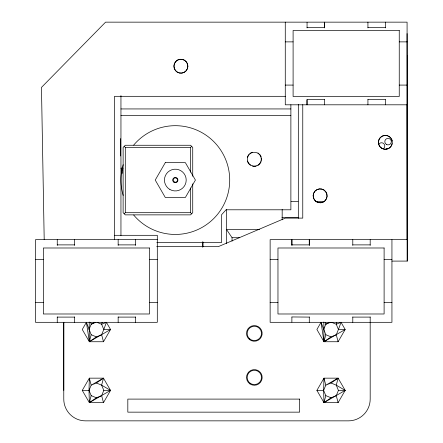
<?xml version="1.0" encoding="UTF-8"?>
<svg xmlns="http://www.w3.org/2000/svg" width="443" height="443" viewBox="0 0 443 443"><rect width="100%" height="100%" fill="white"/><g stroke="black" fill="none" stroke-linecap="round" stroke-linejoin="round"><path stroke-width="0.66" d="M407.499 214.717L407.499 239.298L407.499 55.281L407.499 79.862M407.499 169.043L407.499 162.67M407.499 131.909L407.499 125.541M96.984 322.338L101.635 324.265L106.398 322.316L110.54 329.498L103.474 341.741L89.336 341.741L89.209 322.011M101.635 395.627L96.402 397.792L89.336 402.643L91.175 395.627L89.01 390.399L89.336 378.156L103.474 378.156L110.54 390.399L103.474 402.643L89.336 402.643L82.265 390.399L89.336 378.156L91.175 385.166L89.01 390.399L89.336 402.643L110.54 390.399L101.635 385.166L96.402 383.001L91.175 385.166L103.474 378.156L101.635 385.166L103.8 390.399L101.635 395.627L103.474 402.643M331.619 322.338L336.265 324.265L341.032 322.316L345.175 329.498L338.109 341.741L323.966 341.741L323.839 322.011M336.265 395.627L331.037 397.792L323.966 402.643L325.81 395.627L323.639 390.399L323.966 378.156L338.109 378.156L345.175 390.399L338.109 402.643L323.966 402.643L316.9 390.399L323.966 378.156L325.81 385.166L323.639 390.399L323.966 402.643L345.175 390.399L336.265 385.166L331.037 383.001L325.81 385.166L338.109 378.156L336.265 385.166L338.43 390.399L336.265 395.627L338.109 402.643M324.409 27.527L324.426 22.15L324.47 27.909M309.269 245.04L309.286 239.663L309.33 245.422M407.377 82.033L407.377 80.776M407.377 216.893L407.377 215.63M306.999 27.521L324.426 27.372M291.865 245.034L291.887 239.663L291.92 245.416M101.635 334.725L96.402 336.89L89.336 341.741L91.175 334.725L86.407 322.316L82.265 329.498L89.336 341.741L110.54 329.498L103.8 329.498L101.635 334.725L103.474 341.741M102.134 322.354L101.635 324.265L103.8 329.498L106.398 322.316M336.265 334.725L331.037 336.89L323.966 341.741L325.81 334.725L321.042 322.316L316.9 329.498L323.966 341.741L345.175 329.498L338.43 329.498L336.265 334.725L338.109 341.741M336.769 322.354L336.265 324.265L338.43 329.498L341.032 322.316M89.01 329.498L91.175 324.265L90.671 322.354M323.639 329.498L325.81 324.265L325.306 322.354M124.212 213.781L125.297 212.695L125.297 147.441L124.212 146.351M125.297 147.441L190.551 147.441L191.636 146.351M96.402 383.001L103.474 378.156M331.037 383.001L338.109 378.156M94.686 322.26L91.175 324.265L95.821 322.338M329.321 322.26L325.81 324.265L330.456 322.338M407.078 33.59L407.233 261.082L407.078 22.15L105.578 22.15L41.465 87.404L44.2 239.663M367.928 27.372L385.327 27.372M285.27 41.875L293.1 41.875M399.248 41.875L407.078 41.875M407.377 78.948L407.377 77.691M285.27 85.084L293.1 85.084M399.248 85.084L407.078 85.084M285.458 96.319L114.521 96.319L114.521 239.663M307.016 99.437L324.426 99.586M367.928 99.586L385.327 99.586M120.95 108.939L290.879 108.939M120.95 115.462L290.879 115.462M120.95 168.539L122.988 168.539M291.106 201.665L298.023 201.665M315.311 201.665L324.298 201.665M125.297 212.695L190.551 212.695L191.636 213.781M407.377 213.803L407.377 212.546M281.958 217.585L298.444 217.585M259.493 229.441L226.495 229.441L232.06 237.708L232.06 241.147M114.521 235.311L157.304 235.311L157.304 322.316L35.501 322.316L35.501 239.663L157.304 239.663M232.06 237.708L239.602 237.708M156.8 242.493L221.605 242.493L221.605 214.694L226.057 209.794L290.879 209.794L290.879 104.747M57.252 244.885L74.651 244.885M118.154 244.885L135.558 244.885M291.887 244.885L309.286 244.885M352.789 244.885L370.187 244.885M156.7 246.668L218.238 246.668L285.358 218.117L302.763 218.117L302.763 104.626M35.501 259.382L43.331 259.382M149.474 259.382L157.304 259.382M270.136 259.382L277.966 259.382M384.109 259.382L391.939 259.382M391.933 261.104L407.233 261.082M35.501 302.597L43.331 302.597M149.474 302.597L157.304 302.597M270.136 302.597L277.966 302.597M384.109 302.597L391.939 302.597M57.252 317.099L74.651 317.099M118.154 317.099L135.558 317.099M291.876 316.95L309.286 317.099M352.789 317.099L370.187 317.099M63.775 390.399L63.775 322.316L63.775 399.099A21.751 21.751 0 0 0 85.527 420.85L348.436 420.85A21.751 21.751 0 0 0 370.187 399.099L370.187 316.955M82.265 390.399L89.01 390.399M103.8 390.399L110.54 390.399M316.9 390.399L323.639 390.399M338.43 390.399L345.175 390.399M325.81 334.725L331.037 336.89M325.81 395.627L331.037 397.792M91.175 334.725L96.402 336.89M91.175 395.627L96.402 397.792M307.06 22.349L307.06 27.909M321.042 322.316L323.966 341.741M86.407 322.316L89.336 341.741M291.876 322.127L291.887 317.099M391.939 239.663L391.939 322.316L270.136 322.316L270.136 239.663L407.106 239.663L407.078 104.808L285.27 104.808L285.27 22.15M385.327 22.15L385.327 27.898M385.327 99.442L385.327 104.808M370.187 239.663L370.187 245.411M367.928 22.15L367.928 27.898M367.928 99.442L367.928 104.808M352.789 239.663L352.789 245.411M352.789 316.955L352.789 322.316M324.426 99.442L324.426 104.808M309.286 316.95L309.286 322.316M307.021 99.586L307.021 104.808L307.016 100.306M298.322 104.426L298.322 218.316M282.174 209.439L282.174 219.783M226.495 209.439L226.495 243.578M202.983 242.016L202.983 246.773M202.739 241.762L202.739 247.283M192.727 176.286L192.727 147.441L190.551 145.265L125.297 145.265L123.121 147.441L123.121 212.695L125.297 214.866L190.551 214.866L192.727 212.695L192.727 183.845M190.551 147.441L190.551 172.166M190.551 187.965L190.551 212.695M135.558 239.663L135.558 245.411M135.558 316.955L135.558 322.316M120.95 95.577L120.95 235.571M120.385 138.587L120.385 155.991M118.154 239.663L118.154 245.411M118.154 316.955L118.154 322.316M74.651 239.663L74.651 245.411M74.651 316.955L74.651 322.316M57.252 239.663L57.252 245.411M57.252 316.955L57.252 322.316M385.709 149.396A3.262 3.262 0 0 1 388.86 148.555M378.71 144.385A3.262 3.262 0 0 1 383.843 143.709A3.262 3.262 0 0 1 383.167 148.842M392.254 143.637A6.961 6.961 0 0 1 382.326 148.566A6.961 6.961 0 0 1 380.249 137.673A6.961 6.961 0 0 1 391.296 138.604M391.717 139.368A6.961 6.961 0 0 1 392.254 141.029M133.675 145.105A54.378 54.378 0 0 1 212.646 140.514A54.378 54.378 0 0 1 212.646 219.617A54.378 54.378 0 0 1 133.675 215.027M123.165 195.435A54.378 54.378 0 0 1 123.165 164.696M261.403 157.935A7.177 7.177 0 0 1 261.403 160.432M261.082 161.64A7.177 7.177 0 0 1 260.55 162.775M260.218 163.301A7.177 7.177 0 0 1 257.926 165.4M256.192 166.119A7.177 7.177 0 0 1 252.477 166.119M250.217 165.067A7.177 7.177 0 0 1 247.404 161.042M247.404 157.326A7.177 7.177 0 0 1 248.839 154.568M249.719 153.688A7.177 7.177 0 0 1 252.477 152.254M257.926 152.968A7.177 7.177 0 0 1 258.95 153.688M259.831 154.568A7.177 7.177 0 0 1 261.082 156.733M121.991 167.819L121.991 173.39L121.991 167.819M165.278 162.664L155.233 180.068L165.278 197.467L185.373 197.467L195.418 180.068L185.373 162.664L165.278 162.664M399.248 30.484L293.1 30.484L293.1 96.474L399.248 96.474L399.248 30.484M149.474 247.991L43.331 247.991L43.331 313.987L149.474 313.987L149.474 247.991M384.109 247.991L277.966 247.991L277.966 313.987L384.109 313.987L384.109 247.991M299.623 399.099L127.817 399.099L127.817 412.151L299.623 412.151L299.623 399.099M386.44 144.451A3.262 3.262 0 0 0 391.33 141.627A3.262 3.262 0 0 0 386.44 138.803A3.262 3.262 0 0 0 386.44 144.451M249.963 383.926A7.83 7.83 0 0 0 262.156 377.984A7.83 7.83 0 0 0 250.91 370.398A7.83 7.83 0 0 0 249.963 383.926M249.448 339.521A7.83 7.83 0 0 0 262.084 334.592A7.83 7.83 0 0 0 251.497 326.114A7.83 7.83 0 0 0 249.448 339.521M177.289 72.143A6.961 6.961 0 0 0 187.832 66.295A6.961 6.961 0 0 0 177.493 60.087A6.961 6.961 0 0 0 177.289 72.143A6.961 6.961 0 0 0 187.882 66.417A6.961 6.961 0 0 0 177.626 60.082A6.961 6.961 0 0 0 177.266 72.131M381.473 148.145A6.961 6.961 0 0 0 392.276 142.784A6.961 6.961 0 0 0 382.231 136.112A6.961 6.961 0 0 0 381.473 148.145M316.224 201.654A6.961 6.961 0 0 0 327.023 196.293A6.961 6.961 0 0 0 316.978 189.621A6.961 6.961 0 0 0 316.224 201.654M250.854 165.211A6.961 6.961 0 0 0 261.298 159.187A6.961 6.961 0 0 0 250.854 153.156A6.961 6.961 0 0 0 250.854 165.211M316.313 201.637A6.961 6.961 0 0 0 327.111 196.277A6.961 6.961 0 0 0 317.072 189.604A6.961 6.961 0 0 0 316.313 201.637M169.885 189.482A10.876 10.876 0 0 0 186.198 180.068A10.876 10.876 0 0 0 169.885 170.649A10.876 10.876 0 0 0 169.885 189.482M174.021 182.328A2.608 2.608 0 0 0 177.936 180.068A2.608 2.608 0 0 0 174.021 177.804A2.608 2.608 0 0 0 174.021 182.328M174.237 181.951A2.176 2.176 0 0 0 177.499 180.068A2.176 2.176 0 0 0 174.237 178.18A2.176 2.176 0 0 0 174.237 181.951M249.259 338.485A7.177 7.177 0 0 0 261.27 335.268A7.177 7.177 0 0 0 252.477 326.48A7.177 7.177 0 0 0 249.259 338.485M250.749 383.649A7.177 7.177 0 0 0 261.514 377.436A7.177 7.177 0 0 0 250.749 371.217A7.177 7.177 0 0 0 250.749 383.649"/></g></svg>
